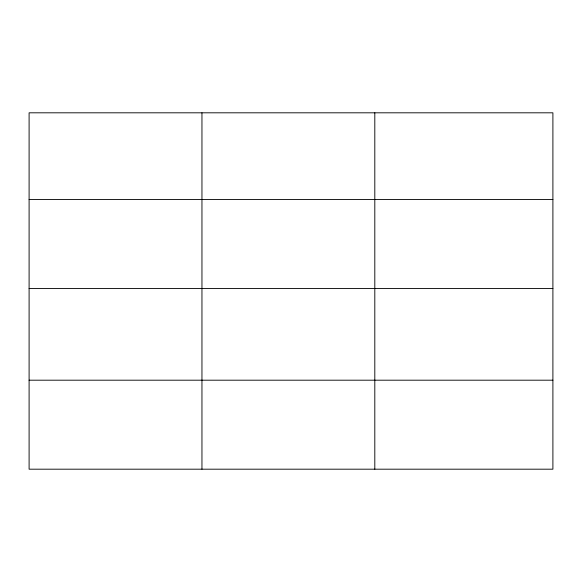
<?xml version="1.0" encoding="UTF-8"?>
<svg xmlns="http://www.w3.org/2000/svg" width="582" height="582" viewBox="0 0 582 582"><rect width="100%" height="100%" fill="white"/><g stroke="black" fill="none" stroke-linecap="round" stroke-linejoin="round"><path stroke-width="0.87" d="M552.9 288.497L552.9 112.813L29.1 112.813L29.1 469.187L552.9 469.187L552.9 288.497L29.1 288.497M29.1 199.502L552.9 199.502M29.1 380.192L552.9 380.192M374.808 112.813L374.808 469.187M201.954 112.813L201.954 469.187"/></g></svg>
